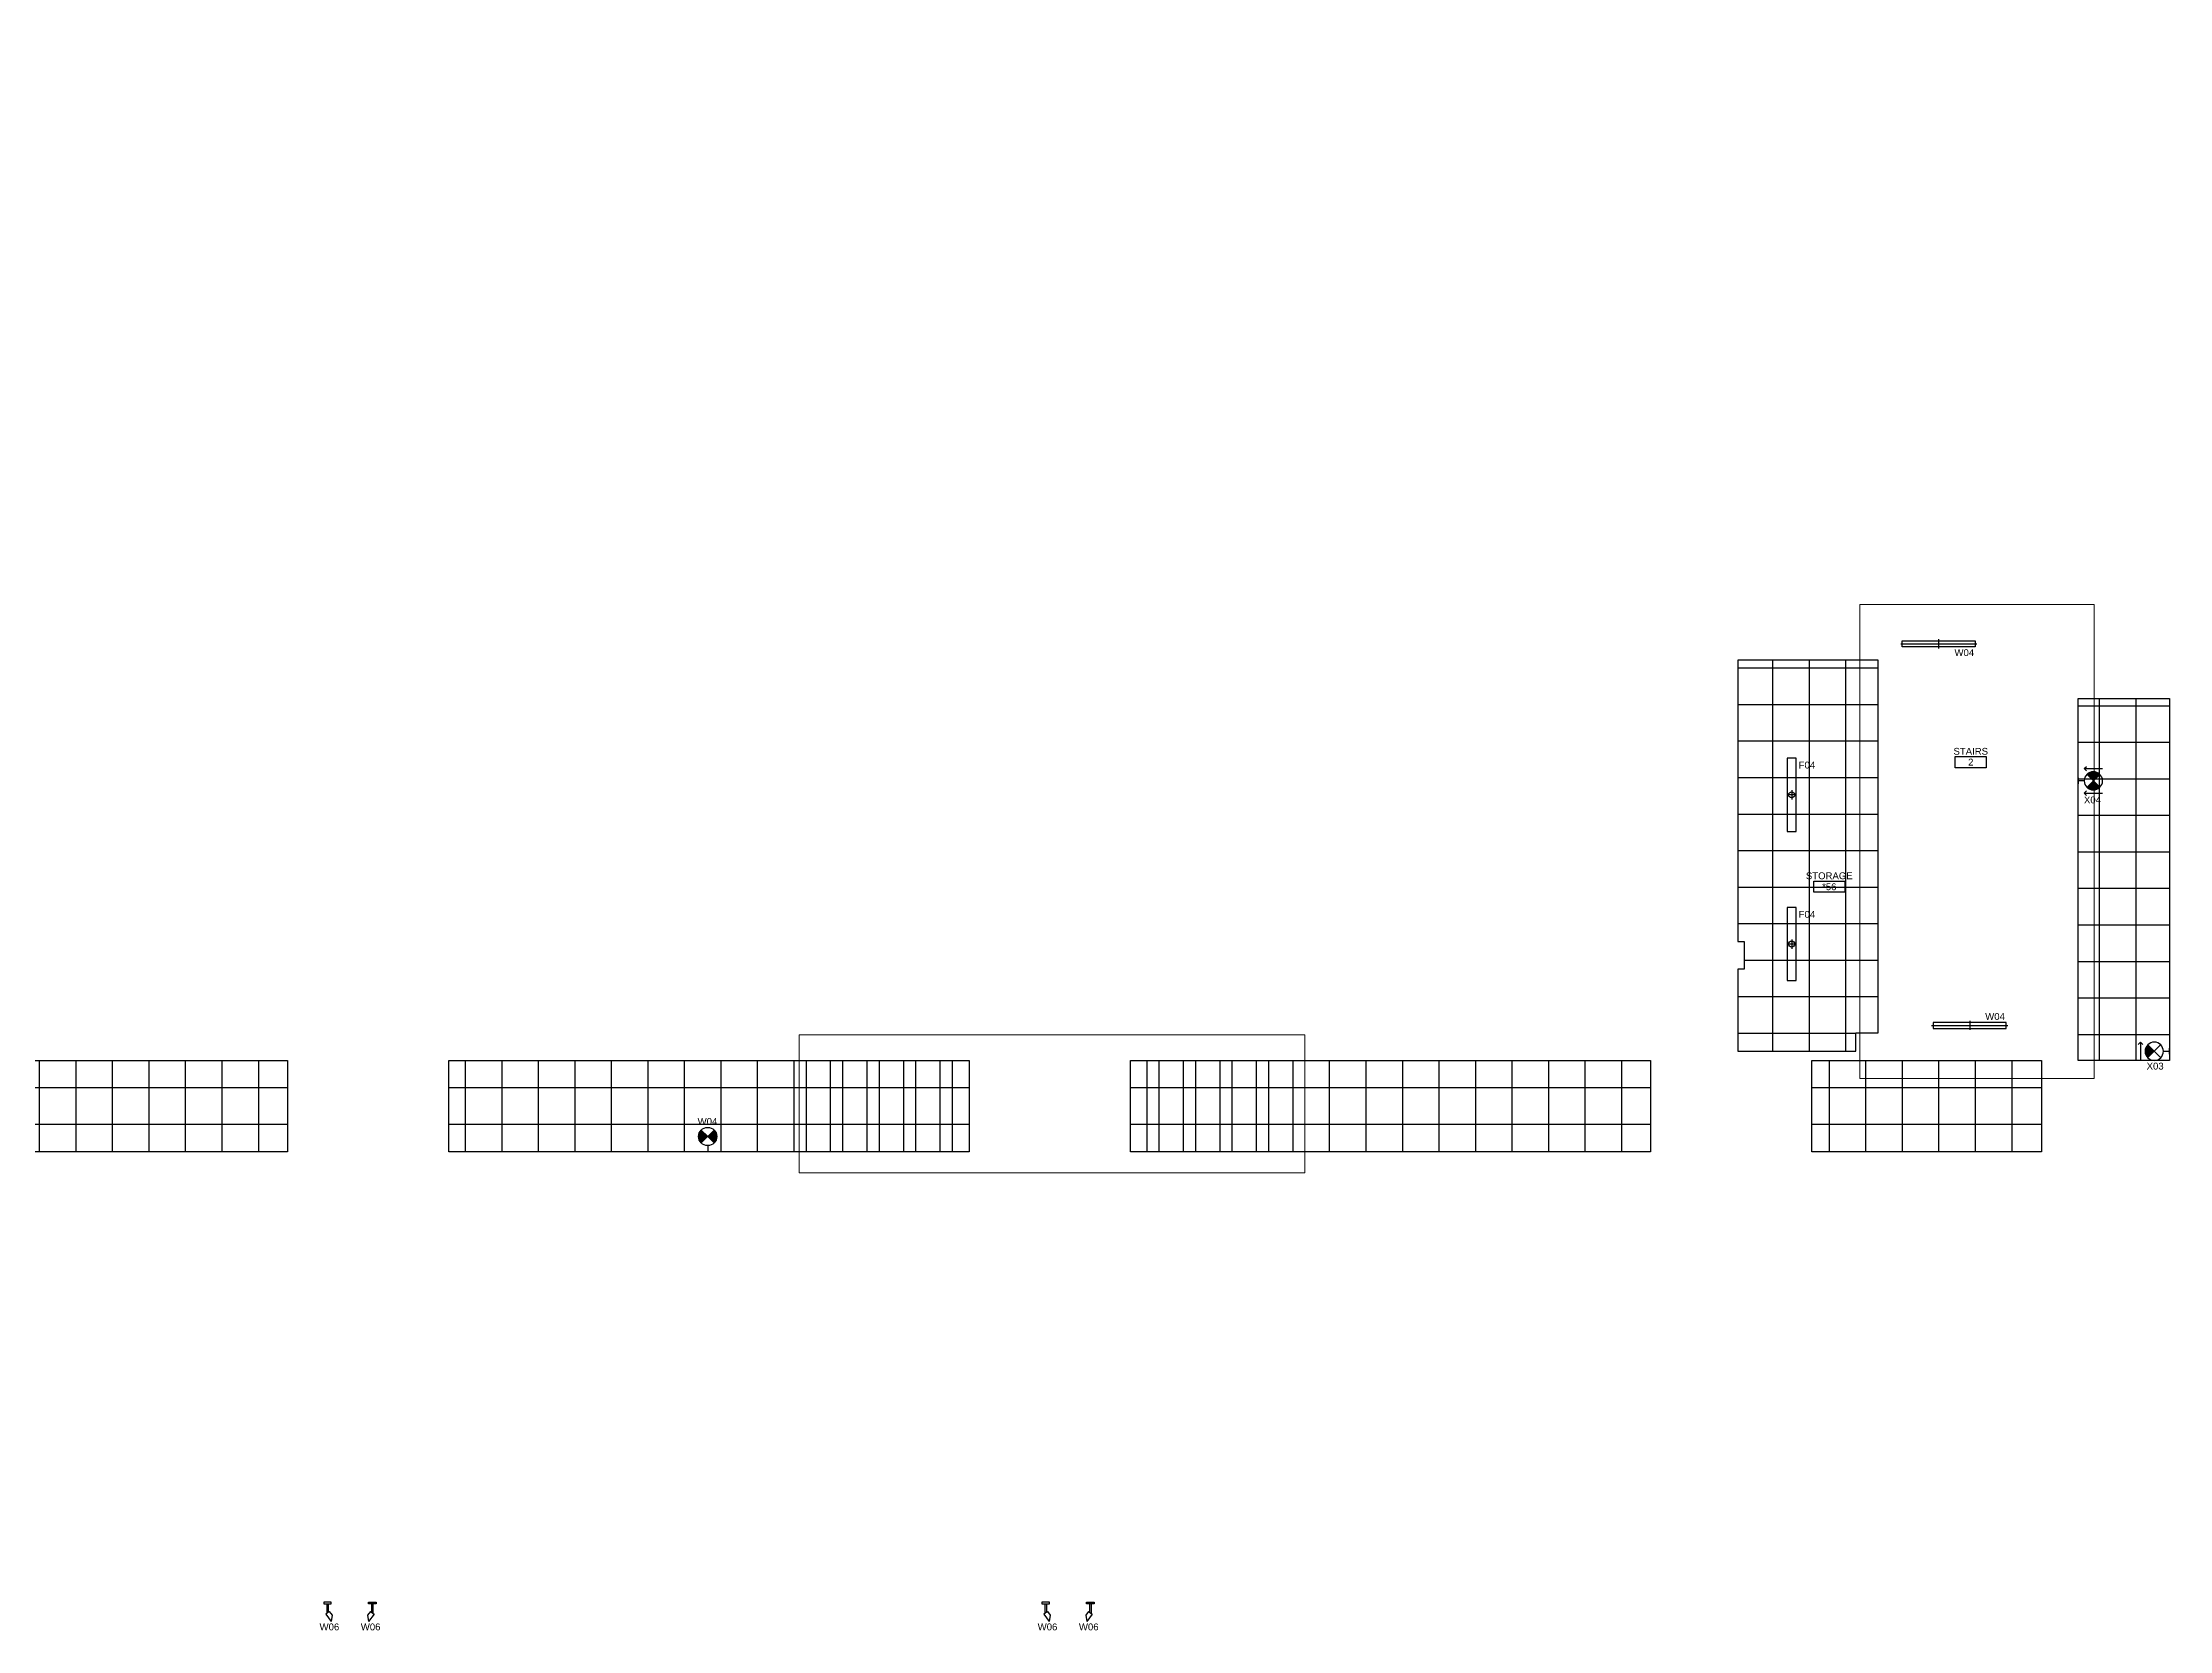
# Model space of a CAD drawing. Extents: x 12628 to 15424, y 799 to 1842.
# Drawn here: x 14026 to 15424, y 799 to 1842 of the extents above; entities that cross this region are included whole.
import ezdxf
from ezdxf.enums import TextEntityAlignment as Align
from ezdxf.xclip import XClip

# ---------------------------------------------------------------- set-up
doc = ezdxf.new("R2010")
doc.units = 0
doc.header["$LTSCALE"] = 48
doc.header["$MEASUREMENT"] = 0
doc.header["$XCLIPFRAME"] = 0
for name, color, linetype in [('_0_Objects', 8, 'Continuous'), ('A-Clng-Fixture', 8, 'Continuous'), ('A-Clng-Grid', 8, 'Continuous'), ('A-Tag-Rm(48)', 8, 'Continuous')]:
    doc.layers.add(name, color=color, linetype=linetype)
doc.layers.add('G-Anno-Nplt', color=8, linetype='Continuous', lineweight=18, plot=False)
doc.styles.add('G1DIM', font='arial.ttf')
doc.styles.get("Standard").update_dxf_attribs({"font": 'arial.ttf'})
doc.dimstyles.new('Aec-Arch-I-96', dxfattribs={"dimscale": 96, "dimtxt": 0.09375, "dimasz": 0.0625, "dimexe": 0.0625, "dimexo": 0.0625, "dimgap": 0.03125, "dimtad": 1, "dimdec": 3, "dimzin": 3, "dimdsep": 46, "dimlunit": 4, "dimtxsty": 'G1DIM', "dimblk": 'ARCHTICK', "dimcen": 0.09375, "dimclrd": 256, "dimclre": 256, "dimclrt": 256, "dimazin": 2, "dimtfac": 0.75, "dimtdec": 3, "dimtix": 1, "dimtmove": 2, "dimatfit": 2, "dimldrblk": 'OPEN90', "dimfxl": 0.0625, "dimtolj": 1, "dimtzin": 0, "dimarcsym": 0})
pattern_1 = [(135, (-1882.125, 28.6875), (-0.088388348, -0.088388348), [])]

# ---------------------------------------------------------------- blocks, each defined once
blk = doc.blocks.new('guest corridor rcp')
at = {"layer": 'A-Clng-Grid'}
h = blk.add_hatch(dxfattribs=at)
h.set_pattern_fill('NET', color=256, scale=192)
h.set_pattern_definition([(0, (18, -284.188), (0, 24), []), (90, (18, -284.188), (-24, 1e-15), [])])
h.paths.add_polyline_path([(0, -125.8), (60, -125.8), (60, -466.6), (0, -466.6)])
h = blk.add_hatch(dxfattribs=at)
h.set_pattern_fill('NET', color=256, scale=192)
h.set_pattern_definition([(0, (1152.497, -438.687), (0, 24), []), (90, (1152.497, -438.687), (-24, 1e-15), [])])
h.paths.add_polyline_path([(1134.5, -347.6), (1194.5, -347.6), (1194.5, -529.7), (1134.5, -529.7)])
h = blk.add_hatch(dxfattribs=at)
h.set_pattern_fill('NET', color=256, scale=192)
h.set_pattern_definition([(0, (2753.997, -633.625), (0, 24), []), (90, (2753.997, -633.625), (-24, 1e-15), [])])
h.paths.add_polyline_path([(2796, -556.9), (2736, -556.9), (2736, -794.6), (2796, -794.6)])
h = blk.add_hatch(dxfattribs=at)
h.set_pattern_fill('NET', color=256, scale=192)
h.set_pattern_definition([(0, (18.178, -712.655), (0, 24), []), (90, (18.178, -712.655), (-24, 1e-15), [])])
h.paths.add_polyline_path([(0.4, -630.7), (60, -630.7), (60, -794.6), (0.4, -794.6)])
h = blk.add_hatch(dxfattribs=at)
h.set_pattern_fill('NET', color=256, scale=192)
h.set_pattern_definition([(0, (143.264, -836.625), (0, 24), []), (90, (143.264, -836.625), (-24, 1e-15), [])])
h.paths.add_polyline_path([(84, -794.6), (202.5, -794.6), (202.5, -854.6), (84, -854.6)])
h = blk.add_hatch(dxfattribs=at)
h.set_pattern_fill('NET', color=256, scale=192)
h.set_pattern_definition([(0, (480.56, -836.625), (0, 24), []), (90, (480.56, -836.625), (-24, 1e-15), [])])
h.paths.add_polyline_path([(322.2, -794.6), (662.9, -794.6), (662.9, -854.6), (322.2, -854.6)])
h = blk.add_hatch(dxfattribs=at)
h.set_pattern_fill('NET', color=256, scale=192)
h.set_pattern_definition([(0, (928.028, -836.65), (0, 24), []), (90, (928.028, -836.65), (-24, 1e-15), [])])
h.paths.add_polyline_path([(769.1, -794.6), (1111, -794.6), (1111, -854.6), (769.1, -854.6)])
h = blk.add_hatch(dxfattribs=at)
h.set_pattern_fill('NET', color=256, scale=192)
h.set_pattern_definition([(0, (1376.06, -836.631), (0, 24), []), (90, (1376.06, -836.631), (-24, 1e-15), [])])
h.paths.add_polyline_path([(1217.1, -794.6), (1559, -794.6), (1559, -854.6), (1217.1, -854.6)])
h = blk.add_hatch(dxfattribs=at)
h.set_pattern_fill('NET', color=256, scale=192)
h.set_pattern_definition([(0, (1823.997, -836.625), (0, 24), []), (90, (1823.997, -836.625), (-24, 1e-15), [])])
h.paths.add_polyline_path([(1665, -794.6), (2007, -794.6), (2007, -854.6), (1665, -854.6)])
h = blk.add_hatch(dxfattribs=at)
h.set_pattern_fill('NET', color=256, scale=192)
h.set_pattern_definition([(0, (2271.997, -836.625), (0, 24), []), (90, (2271.997, -836.625), (-24, 1e-15), [])])
h.paths.add_polyline_path([(2113, -794.6), (2455, -794.6), (2455, -854.6), (2113, -854.6)])
h = blk.add_hatch(dxfattribs=at)
h.set_pattern_fill('NET', color=256, scale=192)
h.set_pattern_definition([(0, (2624.497, -836.625), (0, 24), []), (90, (2624.497, -836.625), (-24, 1e-15), [])])
h.paths.add_polyline_path([(2561, -794.6), (2712, -794.6), (2712, -854.6), (2561, -854.6)])
for points in [[(0, -125.8), (60, -125.8), (60, -466.6), (0, -466.6)], [(1134.5, -347.6), (1194.5, -347.6), (1194.5, -529.7), (1134.5, -529.7)], [(2736, -556.9), (2796, -556.9), (2796, -794.6), (2736, -794.6)], [(0.4, -630.7), (60, -630.7), (60, -794.6), (0.4, -794.6)], [(84, -794.6), (202.5, -794.6), (202.5, -854.6), (84, -854.6)], [(322.2, -794.6), (662.9, -794.6), (662.9, -854.6), (322.2, -854.6)], [(769.1, -794.6), (1111, -794.6), (1111, -854.6), (769.1, -854.6)], [(1217.1, -794.6), (1559, -794.6), (1559, -854.6), (1217.1, -854.6)], [(1665, -794.6), (2007, -794.6), (2007, -854.6), (1665, -854.6)], [(2113, -794.6), (2455, -794.6), (2455, -854.6), (2113, -854.6)], [(2561, -794.6), (2712, -794.6), (2712, -854.6), (2561, -854.6)]]:
    blk.add_lwpolyline(points, close=True, dxfattribs=at)
blk = doc.blocks.new('EXTERIOR SIGN LIGHT')
for p, q in [((32214.5, 811.2), (32212.1, 809.4)), ((32212.8, 816.3), (32212.8, 809.9)), ((32213.8, 816.3), (32213.8, 810.6)), ((32214.5, 811.2), (32216.3, 808.8)), ((32212.1, 809.4), (32215.7, 804.6)), ((32216.3, 808.8), (32215.7, 804.6))]:
    blk.add_line(p, q)
blk.add_lwpolyline([(32210.8, 816.3), (32215.8, 816.3), (32215.8, 817.3), (32210.8, 817.3)], close=True)
blk.add_attdef('WXX', (32208.1, 798.8), '', height=4.5)
blk = doc.blocks.new('exit sign- flag mounted')
h = blk.add_hatch()
h.set_pattern_fill('ANSI31', color=256, angle=90)
h.set_pattern_definition(pattern_1)
h.paths.add_polyline_path([(-4.2, 14.2, 0.414214), (-4.2, 5.8), (0, 10)])
h = blk.add_hatch()
h.set_pattern_fill('ANSI31', color=256, angle=90)
h.set_pattern_definition(pattern_1)
h.paths.add_polyline_path([(4.2, 14.2, -0.414214), (4.2, 5.8), (0, 10)])
for p, q in [((4.2, 5.8), (-4.2, 14.2)), ((4.2, 14.2), (-4.2, 5.8)), ((2, 0), (-2, 0)), ((0, 4), (0, 0))]:
    blk.add_line(p, q)
blk.add_circle((0, 10), 6)
blk.add_attdef('X00', (-5.6, 18), '', height=4.5)
blk = doc.blocks.new('_ArchTick')
at = {"linetype": 'ByBlock', "const_width": 0.15}
blk.add_lwpolyline([(-0.5, -0.5), (0.5, 0.5)], dxfattribs=at)
blk = doc.blocks.new('_Open90')
at = {"linetype": 'ByBlock', "lineweight": -2}
for p, q in [((0, 0), (-1, 0)), ((-0.5, 0.5), (0, 0)), ((0, 0), (-0.5, -0.5))]:
    blk.add_line(p, q, dxfattribs=at)
blk = doc.blocks.new('*U16')
h = blk.add_hatch()
h.set_pattern_fill('ANSI31', color=256)
h.set_pattern_definition([(45, (18.6875, 1892.125), (-0.088388348, 0.088388348), [])])
h.paths.add_polyline_path([(4.2, 14.2, 0.414214), (-4.2, 14.2), (0, 10)])
for p, q in [((4.2, 5.8), (-4.2, 14.2)), ((4.2, 14.2), (-4.2, 5.8)), ((2, 0), (-2, 0)), ((0, 4), (0, 0))]:
    blk.add_line(p, q)
blk.add_circle((0, 10), 6)
blk.add_attdef('X00', (-5.6, 18), '', height=4.5)
blk = doc.blocks.new('Rm Tag')
blk.add_lwpolyline([(-0.212, 0.076), (0.212, 0.076), (0.212, -0.076), (-0.212, -0.076)], close=True)
for p in [(0, 0.286), (0, 0.149), (0, 0)]:
    blk.add_attdef('XXX', text='', height=0.0938).set_placement(p, align=Align.MIDDLE_CENTER)
blk = doc.blocks.new('48IN LINEAR WALL LIGHT')
for p, q in [((-25, 3), (25, 3)), ((0, 6), (0, 0))]:
    blk.add_line(p, q)
blk.add_lwpolyline([(-24, 1), (24, 1), (24, 5), (-24, 5)], close=True)
blk.add_attdef('WXX', (10.2, 6.6), '', height=4.5)
blk = doc.blocks.new('48in Linear FLUOR')
for p, q in [((-3, 0), (3, 0)), ((0, 3), (0, -3))]:
    blk.add_line(p, q)
blk.add_lwpolyline([(-24, -3), (24, -3), (24, 3), (-24, 3)], close=True)
blk.add_circle((0, 0), 2)
blk.add_attdef('FXX', (10.2, 4.6), '', height=4.5)

msp = doc.modelspace()

# ---------------------------------------------------------------- hatches: boundary and pattern name
at = {"layer": 'A-Clng-Grid'}
h = msp.add_hatch(dxfattribs=at)
h.set_pattern_fill('NET', color=256, scale=192)
h.set_pattern_definition([(0, (7555.37, 3183.187), (0, 24), []), (90, (7555.37, 3183.187), (-24, 1e-15), [])])
h.paths.add_polyline_path([(15140.2, 1436.4), (15140.2, 1251.4), (15144.4, 1251.4), (15144.4, 1233.2), (15140.2, 1233.2), (15140.2, 1179.3), (15217.9, 1179.3), (15217.9, 1191.4), (15232.6, 1191.4), (15232.6, 1436.4)])

# ---------------------------------------------------------------- linework, layer by layer
msp.add_lwpolyline([(15140.2, 1436.4), (15140.2, 1251.4), (15144.4, 1251.4), (15144.4, 1233.2), (15140.2, 1233.2), (15140.2, 1179.3), (15217.9, 1179.3), (15217.9, 1191.4), (15232.6, 1191.4), (15232.6, 1436.4), (15140.2, 1436.4)], dxfattribs=at)
at = {"layer": 'G-Anno-Nplt'}
for points in [[(15374.5, 1472.8), (15220.5, 1472.8), (15220.5, 1161.4), (15374.5, 1161.4)], [(14523.4, 1190), (14855.6, 1190), (14855.6, 1099.4), (14523.4, 1099.4)]]:
    msp.add_lwpolyline(points, close=True, dxfattribs=at)

# ---------------------------------------------------------------- block references
at = {"layer": '_0_Objects'}
msp.add_blockref('guest corridor rcp', (12628, 1967.9), dxfattribs=at)
ref = msp.add_blockref('guest corridor rcp', (13076, 1967.9), dxfattribs=at)
XClip(ref).set_block_clipping_path([(1447.4346995471, -868.4785423454), (1779.5596995471, -777.8999999457)])
at = {"layer": 'A-Clng-Fixture'}
ref = msp.add_blockref('48IN LINEAR WALL LIGHT', (15272.4, 1450), dxfattribs=dict(at, xscale=-1, rotation=180))
ref.add_attrib('WXX', 'W04', (15282.7, 1439), dxfattribs={"layer": '0', "height": 4.5, "rotation": 360})
ref = msp.add_blockref('48in Linear FLUOR', (15175.7, 1347.8), dxfattribs=dict(at, rotation=270))
ref.add_attrib('FXX', 'F04', (15180.3, 1365.1), dxfattribs={"layer": '0', "height": 4.5})
at = {"layer": 'A-Clng-Fixture', "xscale": -1, "rotation": 270}
msp.add_blockref('exit sign- flag mounted', (15364, 1357), dxfattribs=at)
at = {"layer": 'A-Clng-Fixture'}
ref = msp.add_blockref('exit sign- flag mounted', (15364, 1357), dxfattribs=dict(at, xscale=-1, rotation=270))
ref.add_attrib('X00', 'X04', (15367.8, 1342.2), dxfattribs={"layer": '0', "height": 4.5})
ref = msp.add_blockref('48in Linear FLUOR', (15175.7, 1249.7), dxfattribs=dict(at, rotation=270))
ref.add_attrib('FXX', 'F04', (15180.3, 1267), dxfattribs={"layer": '0', "height": 4.5})
for name, p, values in [('48IN LINEAR WALL LIGHT', (15292.7, 1193.3), {'WXX': 'W04'}), ('EXTERIOR SIGN LIGHT', (-18000, 0), {'WXX': 'W06'}), ('EXTERIOR SIGN LIGHT', (-17528, 0), {'WXX': 'W06'})]:
    msp.add_blockref(name, p, dxfattribs=at).add_auto_attribs(values)
ref = msp.add_blockref('*U16', (15424, 1179.3), dxfattribs=dict(at, xscale=-1, rotation=90))
ref.add_attrib('X00', 'X03', (15409, 1167.3), dxfattribs={"layer": '0', "height": 4.5})
ref = msp.add_blockref('exit sign- flag mounted', (14463.2, 1113.3), dxfattribs=at)
ref.add_attrib('X00', 'W04', (14456.6, 1130.9), dxfattribs={"layer": '0', "height": 4.5})
ref = msp.add_blockref('EXTERIOR SIGN LIGHT', (46456, 0), dxfattribs=dict(at, xscale=-1))
ref.add_attrib('WXX', 'W06', (14235.2, 798.8), dxfattribs={"layer": '0', "height": 4.5})
ref = msp.add_blockref('EXTERIOR SIGN LIGHT', (46928, 0), dxfattribs=dict(at, xscale=-1))
ref.add_attrib('WXX', 'W06', (14707.2, 798.8), dxfattribs={"layer": '0', "height": 4.5})
at = {"layer": 'A-Tag-Rm(48)'}
ref = msp.add_blockref('Rm Tag', (15293.4, 1369.3), dxfattribs=dict(at, xscale=48, yscale=48, zscale=48))
ref.add_attrib('XXX', 'STAIRS', dxfattribs={"layer": '0', "height": 4.5}).set_placement((15293.4, 1376.4), align=Align.MIDDLE_CENTER)
ref.add_attrib('XXX', '2', dxfattribs={"layer": '0', "height": 4.5}).set_placement((15293.4, 1369.3), align=Align.MIDDLE_CENTER)
ref = msp.add_blockref('Rm Tag', (15200.4, 1287.4), dxfattribs=dict(at, xscale=48, yscale=48, zscale=48))
ref.add_attrib('XXX', 'STORAGE', dxfattribs={"layer": '0', "height": 4.5}).set_placement((15200.4, 1294.6), align=Align.MIDDLE_CENTER)
ref.add_attrib('XXX', '*56', dxfattribs={"layer": '0', "height": 4.5}).set_placement((15200.4, 1287.4), align=Align.MIDDLE_CENTER)

# ---------------------------------------------------------------- leaders
at = {"layer": 'A-Clng-Fixture'}
for points in [[(15368, 1365), (15380, 1365)], [(15368, 1365), (15380, 1365)], [(15368, 1348.9), (15380, 1348.9)], [(15368, 1348.9), (15380, 1348.9)], [(15404.9, 1185.3), (15404.9, 1173.2)]]:
    msp.add_leader(points, dimstyle='Aec-Arch-I-96', override={"dimscale": 48, "dimgap": 0.03125, "dimtad": 256}, dxfattribs=at)

doc.saveas('drawing.dxf')
